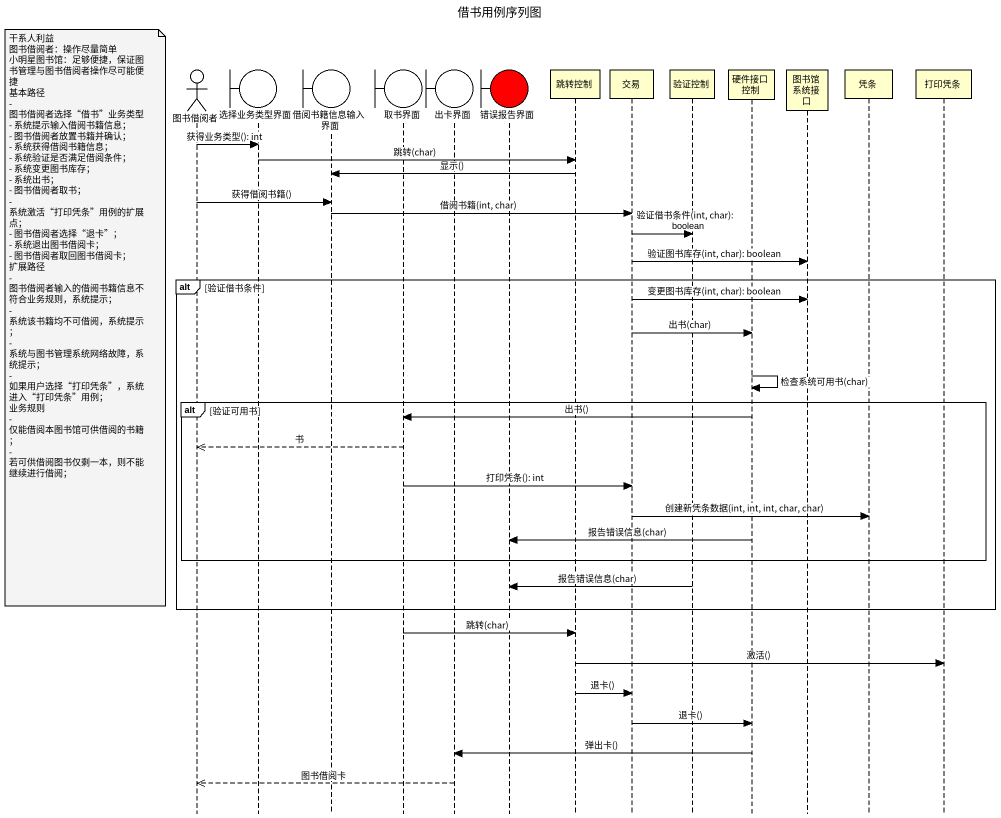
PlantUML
@startuml
title 借书用例序列图
hide footbox
actor 图书借阅者
boundary 选择业务类型界面
boundary 借阅书籍信息输入界面
boundary 取书界面
boundary 出卡界面
boundary 错误报告界面 #FF0000
participant 跳转控制
participant 交易
participant 验证控制
participant 硬件接口控制
participant 图书馆系统接口
participant 凭条
participant 打印凭条

图书借阅者 -> 选择业务类型界面 : 获得业务类型(): int
选择业务类型界面 -> 跳转控制 : 跳转(char)
跳转控制 -> 借阅书籍信息输入界面 : 显示()
图书借阅者 -> 借阅书籍信息输入界面 : 获得借阅书籍()
借阅书籍信息输入界面 -> 交易 : 借阅书籍(int, char)
交易 -> 验证控制 : 验证借书条件(int, char): boolean
交易 -> 图书馆系统接口 : 验证图书库存(int, char): boolean
alt 验证借书条件
  交易 -> 图书馆系统接口 : 变更图书库存(int, char): boolean
  note left of 图书借阅者
    干系人利益
    图书借阅者：操作尽量简单
    小明星图书馆：足够便捷，保证图书管理与图书借阅者操作尽可能便捷
    基本路径
    - 图书借阅者选择“借书”业务类型
    - 系统提示输入借阅书籍信息；
    - 图书借阅者放置书籍并确认；
    - 系统获得借阅书籍信息；
    - 系统验证是否满足借阅条件；
    - 系统变更图书库存；
    - 系统出书；
    - 图书借阅者取书；
    - 系统激活“打印凭条”用例的扩展点；
    - 图书借阅者选择“退卡”；
    - 系统退出图书借阅卡；
    - 图书借阅者取回图书借阅卡；
    扩展路径
    - 图书借阅者输入的借阅书籍信息不符合业务规则，系统提示；
    - 系统该书籍均不可借阅，系统提示；
    - 系统与图书管理系统网络故障，系统提示；
    - 如果用户选择“打印凭条”，系统进入“打印凭条”用例；
    业务规则
    - 仅能借阅本图书馆可供借阅的书籍；
    - 若可供借阅图书仅剩一本，则不能继续进行借阅；
  end note
  交易 -> 硬件接口控制 : 出书(char)
  硬件接口控制 -> 硬件接口控制 : 检查系统可用书(char)
  alt 验证可用书
    硬件接口控制 -> 取书界面 : 出书()
    取书界面 -->> 图书借阅者 : 书
    取书界面 -> 交易 : 打印凭条(): int
    交易 -> 凭条 : 创建新凭条数据(int, int, int, char, char)
    硬件接口控制 -> 错误报告界面 : 报告错误信息(char)
  end
  验证控制 -> 错误报告界面 : 报告错误信息(char)
end
取书界面 -> 跳转控制 : 跳转(char)
跳转控制 -> 打印凭条 : 激活()
跳转控制 -> 交易 : 退卡()
交易 -> 硬件接口控制 : 退卡()
硬件接口控制 -> 出卡界面 : 弹出卡()
出卡界面 -->> 图书借阅者 : 图书借阅卡
@enduml
